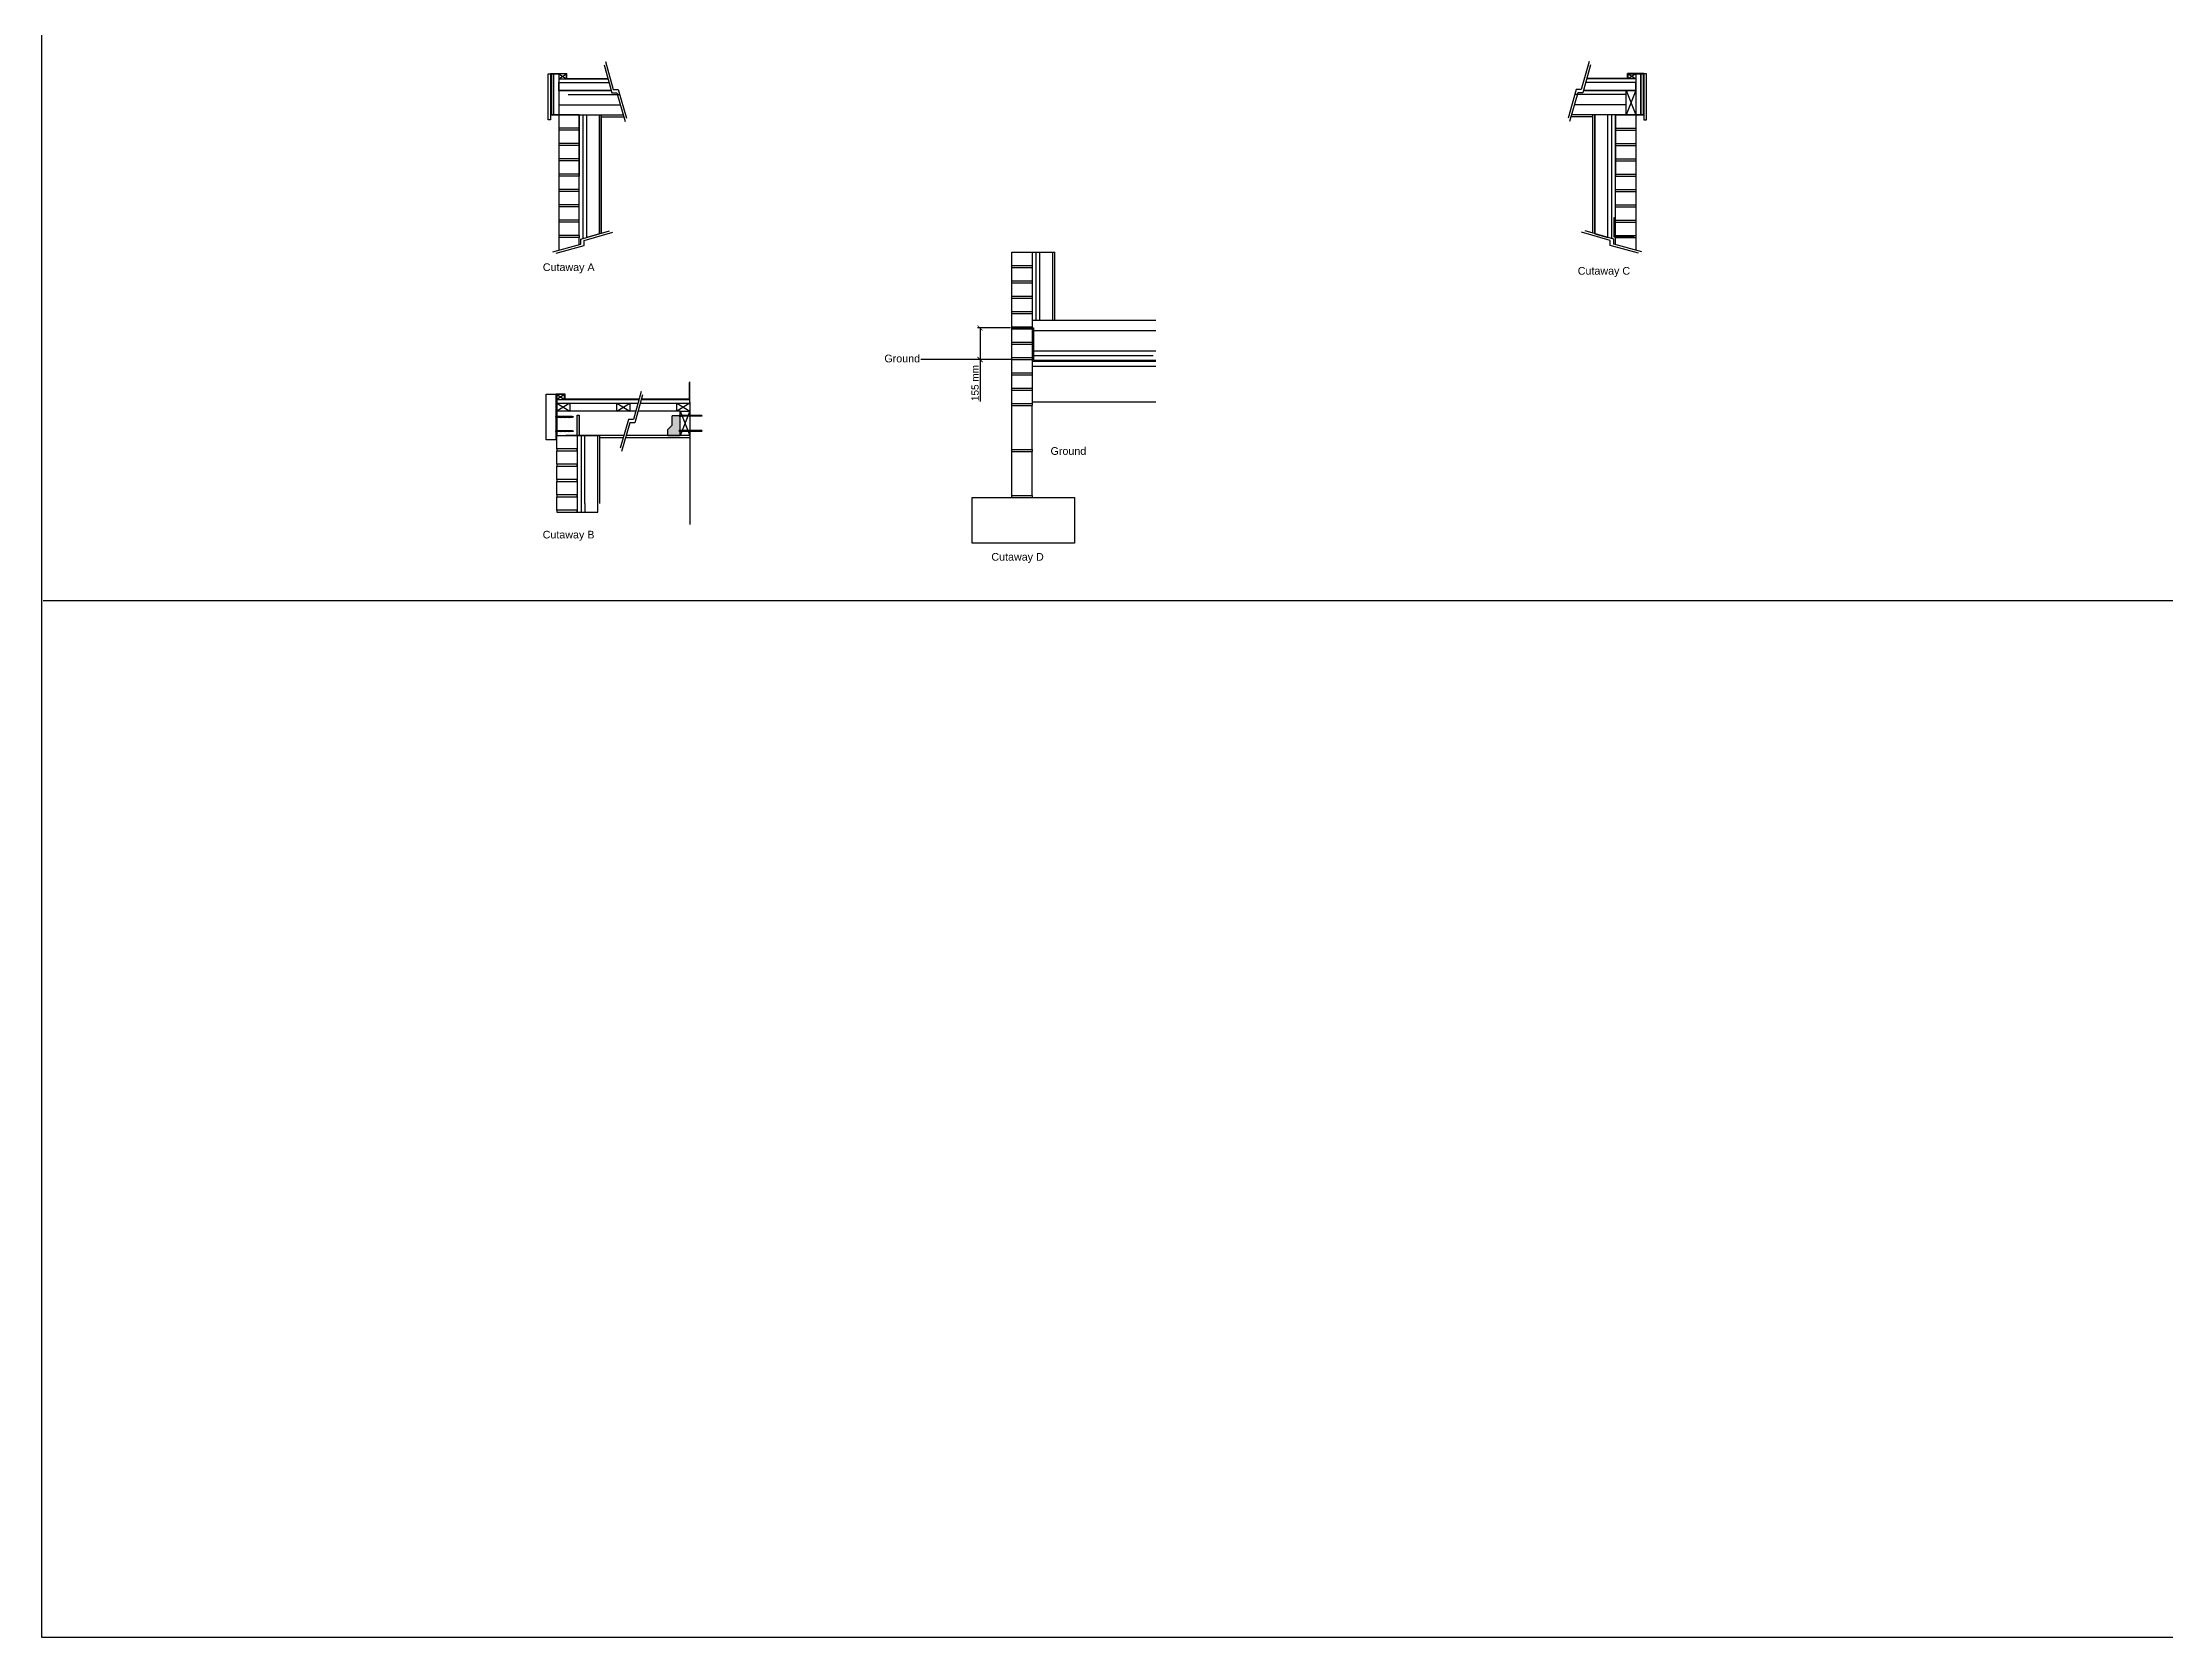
# Model space of a CAD drawing. Header units: millimetres. Extents: x -11841 to 102317, y -68819 to 40378.
# Drawn here: x 29005 to 49789, y -14221 to 1399 of the extents above; entities that cross this region are included whole.
import ezdxf

# ---------------------------------------------------------------- set-up
doc = ezdxf.new("R2010")
doc.units = ezdxf.units.MM
doc.linetypes.add('CENTER', pattern=[50.8, 31.75, -6.35, 6.35, -6.35])
doc.layers.add('axis', color=40, linetype='CENTER', lineweight=13)
doc.layers.add('Border', color=7, linetype='Continuous', plot=False)
doc.styles.get("Standard").update_dxf_attribs({"font": 'Arial.ttf'})
doc.linetypes.add('BATTING', pattern='A,0.00254,-2.54,[134,ltypeshp.shx,S=2.54,R=0,X=-2.54,Y=0],-5.08,[134,ltypeshp.shx,S=2.54,R=180,X=2.54,Y=0],-2.54', length=10.16254)
doc.dimstyles.new('JRMStyle', dxfattribs={"dimtxt": 3.5, "dimasz": 2.5, "dimexe": 1.25, "dimexo": 0.625, "dimtad": 1, "dimdec": 0, "dimdsep": 46, "dimtxsty": 'Standard', "dimblk": 'ARCHTICK', "dimblk1": 'ARCHTICK', "dimblk2": 'ARCHTICK', "dimcen": 2.5, "dimadec": 0, "dimazin": 0, "dimtfac": 1, "dimtdec": 0, "dimtmove": 0, "dimatfit": 3, "dimldrblk": 'ARCHTICK', "dimfxl": 1, "dimarcsym": 0})

# ---------------------------------------------------------------- blocks, each defined once
blk = doc.blocks.new('*U34')
for points in [[(0, 2), (-213, 2), (-214, 0), (-213, -2), (0, -2)], [(-149, 2), (-199, 2), (-199, -2), (-149, -2)], [(0, 3), (-10, 3), (-10, -3), (0, -3)], [(0, -9), (2, -9), (2, 9), (0, 9)], [(2, -10), (4, -5), (4, 5), (2, 10)], [(2, 10), (2, 10), (2, -10), (2, -10)], [(4, -5), (4, -5), (4, 5), (4, 5)]]:
    blk.add_lwpolyline(points, close=True)
blk.add_lwpolyline([(4, 4), (8, 4, -0.819483), (8, 2), (4, 2), (8, 2, -0.414585), (8, -2), (4, -2), (8, -2, -0.838855), (8, -4), (4, -4), (4, 4)], format="xyb")
for points in [[(9, 3), (9, -3)], [(-213, 0), (-213, -2)]]:
    blk.add_lwpolyline(points)
blk.add_spline([(-213, 2), (-199, 1), (-213, 0), (-214, 0)], degree=3)
blk = doc.blocks.new('нагель 100мм')
for p, q in [((-6, 3), (6, 3)), ((-6, 2), (-6, 3)), ((-6, 2), (6, 2)), ((-6, 2), (-4, 0)), ((-4, -1), (4, 0)), ((-4, 0), (4, 0)), ((-3, -1), (1, 0)), ((-3, -1), (-3, 0)), ((2, -1), (4, 0)), ((2, 0), (2, 0)), ((6, 2), (4, 0)), ((6, 2), (6, 3)), ((-4, -1), (-3, -1)), ((-4, -1), (-3, -2)), ((-4, -4), (4, -3)), ((-4, -4), (-3, -4)), ((-4, -4), (-3, -5)), ((-4, -7), (4, -6)), ((-4, -7), (-3, -7)), ((-4, -7), (-3, -7)), ((-4, -10), (4, -9)), ((-4, -10), (-3, -9)), ((-4, -10), (-3, -10)), ((-4, -13), (4, -12)), ((-4, -13), (-3, -12)), ((-4, -13), (-3, -13)), ((-4, -16), (4, -14)), ((-4, -16), (-3, -15)), ((-4, -16), (-3, -16)), ((-4, -19), (4, -17)), ((-4, -19), (-3, -18)), ((-4, -19), (-3, -19)), ((-4, -22), (4, -20)), ((-4, -22), (-3, -21)), ((-4, -22), (-3, -22)), ((-4, -25), (4, -23)), ((-4, -25), (-3, -24)), ((-4, -25), (-3, -25)), ((-4, -27), (4, -26)), ((-4, -27), (-3, -28)), ((-4, -27), (-3, -27)), ((-4, -30), (4, -29)), ((-4, -30), (-3, -30)), ((-4, -30), (-3, -31)), ((-4, -33), (4, -32)), ((-4, -33), (-3, -32)), ((-4, -33), (-3, -33)), ((-4, -36), (4, -35)), ((-4, -36), (-3, -35)), ((-4, -36), (-3, -36)), ((-4, -39), (4, -38)), ((-4, -39), (-3, -38)), ((-4, -39), (-3, -39)), ((-4, -42), (4, -40)), ((-4, -42), (-3, -41)), ((-4, -42), (-3, -42)), ((-4, -45), (4, -43)), ((-4, -45), (-3, -44)), ((-4, -45), (-3, -45)), ((-4, -48), (4, -46)), ((-4, -48), (-3, -47)), ((-4, -48), (-3, -48)), ((-4, -51), (4, -49)), ((-4, -51), (-3, -50)), ((-4, -51), (-3, -51)), ((-4, -53), (4, -52)), ((-4, -53), (-3, -53)), ((-4, -53), (-3, -54)), ((-4, -56), (4, -55)), ((-4, -56), (-3, -56)), ((-4, -56), (-3, -57)), ((-4, -59), (4, -58)), ((-4, -59), (-3, -58)), ((-4, -59), (-3, -59)), ((-4, -62), (4, -61)), ((-4, -62), (-3, -61)), ((-4, -62), (-3, -62)), ((-4, -65), (4, -64)), ((-4, -65), (-3, -64)), ((-4, -65), (-3, -65)), ((-4, -68), (4, -66)), ((-4, -68), (-3, -67)), ((-4, -68), (-3, -68)), ((-4, -71), (4, -69)), ((-4, -71), (-3, -70)), ((-4, -71), (-3, -71)), ((-4, -74), (4, -72)), ((-4, -74), (-3, -73)), ((-4, -74), (-3, -74)), ((-4, -77), (4, -75)), ((-4, -77), (-3, -76)), ((-4, -77), (-3, -77)), ((-4, -79), (4, -78)), ((-4, -79), (-3, -80)), ((-4, -79), (-3, -79)), ((-4, -82), (4, -81)), ((-4, -82), (-3, -82)), ((-4, -82), (-3, -83)), ((-4, -85), (4, -84)), ((-4, -85), (-3, -84)), ((-4, -85), (-3, -85)), ((-4, -88), (4, -87)), ((-4, -88), (-3, -87)), ((-4, -88), (-3, -88)), ((-4, -91), (4, -90)), ((-4, -91), (-3, -90)), ((-4, -91), (-3, -91)), ((-4, -94), (4, -92)), ((-4, -94), (-3, -93)), ((-4, -94), (-3, -94)), ((-4, -97), (4, -95)), ((-4, -97), (-3, -96)), ((-4, -97), (-3, -97)), ((-4, -100), (4, -98)), ((-4, -100), (-3, -99)), ((-4, -100), (-3, -100)), ((-3, -2), (2, -1)), ((-3, -4), (-3, -2)), ((-3, -4), (2, -3)), ((-3, -5), (2, -4)), ((-3, -7), (-3, -5)), ((-3, -7), (2, -6)), ((-3, -9), (-3, -7)), ((-3, -7), (2, -7)), ((-3, -9), (2, -8)), ((-3, -10), (2, -9)), ((-3, -12), (-3, -10)), ((-3, -12), (2, -11)), ((-3, -13), (2, -12)), ((-3, -15), (-3, -13)), ((-3, -15), (2, -14)), ((-3, -16), (2, -15)), ((-3, -18), (-3, -16)), ((-3, -18), (2, -17)), ((-3, -19), (2, -18)), ((-3, -21), (-3, -19)), ((-3, -21), (2, -20)), ((-3, -22), (2, -21)), ((-3, -24), (-3, -22)), ((-3, -24), (2, -23)), ((-3, -25), (2, -24)), ((-3, -27), (-3, -25)), ((-3, -27), (2, -26)), ((-3, -28), (2, -27)), ((-3, -30), (-3, -28)), ((-3, -30), (2, -29)), ((-3, -31), (2, -30)), ((-3, -32), (-3, -31)), ((-3, -33), (2, -32)), ((-3, -32), (2, -32)), ((-3, -35), (-3, -33)), ((-3, -35), (2, -34)), ((-3, -36), (2, -35)), ((-3, -38), (-3, -36)), ((-3, -38), (2, -37)), ((-3, -39), (2, -38)), ((-3, -41), (-3, -39)), ((-3, -41), (2, -40)), ((-3, -42), (2, -41)), ((-3, -44), (-3, -42)), ((-3, -44), (2, -43)), ((-3, -45), (2, -44)), ((-3, -47), (-3, -45)), ((-3, -47), (2, -46)), ((-3, -48), (2, -47)), ((-3, -50), (-3, -48)), ((-3, -50), (2, -49)), ((-3, -51), (2, -50)), ((-3, -53), (-3, -51)), ((-3, -53), (2, -52)), ((-3, -54), (2, -53)), ((-3, -56), (-3, -54)), ((-3, -56), (2, -55)), ((-3, -57), (2, -56)), ((-3, -58), (-3, -57)), ((-3, -58), (2, -58)), ((-3, -59), (2, -58)), ((-3, -61), (-3, -59)), ((-3, -61), (2, -60)), ((-3, -62), (2, -61)), ((-3, -64), (-3, -62)), ((-3, -64), (2, -63)), ((-3, -65), (2, -64)), ((-3, -67), (-3, -65)), ((-3, -67), (2, -66)), ((-3, -68), (2, -67)), ((-3, -70), (-3, -68)), ((-3, -70), (2, -69)), ((-3, -71), (2, -70)), ((-3, -73), (-3, -71)), ((-3, -73), (2, -72)), ((-3, -74), (2, -73)), ((-3, -76), (-3, -74)), ((-3, -76), (2, -75)), ((-3, -77), (2, -76)), ((-3, -79), (-3, -77)), ((-3, -79), (2, -78)), ((-3, -80), (2, -79)), ((-3, -82), (-3, -80)), ((-3, -82), (2, -81)), ((-3, -83), (2, -82)), ((-3, -84), (2, -83)), ((-3, -84), (-3, -83)), ((-3, -85), (2, -84)), ((-3, -87), (-3, -85)), ((-3, -87), (2, -86)), ((-3, -88), (2, -87)), ((-3, -90), (-3, -88)), ((-3, -90), (2, -89)), ((-3, -91), (2, -90)), ((-3, -93), (-3, -91)), ((-3, -93), (2, -92)), ((-3, -94), (2, -93)), ((-3, -96), (-3, -94)), ((-3, -96), (2, -95)), ((-3, -97), (2, -96)), ((-3, -98), (-3, -97)), ((-3, -99), (2, -98)), ((-3, -98), (-2, -99)), ((-3, -100), (2, -99)), ((-2, -100), (-1, -102)), ((-2, -102), (2, -101)), ((-2, -102), (-1, -101)), ((-2, -102), (-1, -102)), ((-1, -101), (1, -101)), ((-1, -102), (0, -106)), ((-1, -102), (1, -102)), ((0, -106), (1, -102)), ((1, -102), (2, -101)), ((1, -101), (2, -101)), ((2, -3), (2, -1)), ((2, -4), (4, -3)), ((2, -3), (4, -3)), ((2, -6), (2, -4)), ((2, -6), (4, -6)), ((2, -7), (4, -6)), ((2, -8), (2, -7)), ((2, -8), (4, -9)), ((2, -9), (4, -9)), ((2, -11), (2, -9)), ((2, -11), (4, -12)), ((2, -12), (4, -12)), ((2, -14), (2, -12)), ((2, -14), (4, -14)), ((2, -15), (4, -14)), ((2, -17), (2, -15)), ((2, -18), (4, -17)), ((2, -17), (4, -17)), ((2, -20), (2, -18)), ((2, -21), (4, -20)), ((2, -20), (4, -20)), ((2, -23), (2, -21)), ((2, -23), (4, -23)), ((2, -24), (4, -23)), ((2, -26), (2, -24)), ((2, -26), (4, -26)), ((2, -27), (4, -26)), ((2, -29), (2, -27)), ((2, -30), (4, -29)), ((2, -29), (4, -29)), ((2, -32), (2, -30)), ((2, -32), (4, -32)), ((2, -32), (4, -32)), ((2, -34), (2, -32)), ((2, -34), (4, -35)), ((2, -35), (4, -35)), ((2, -37), (2, -35)), ((2, -37), (4, -38)), ((2, -38), (4, -38)), ((2, -40), (2, -38)), ((2, -40), (4, -40)), ((2, -41), (4, -40)), ((2, -43), (2, -41)), ((2, -43), (4, -43)), ((2, -44), (4, -43)), ((2, -46), (2, -44)), ((2, -47), (4, -46)), ((2, -46), (4, -46)), ((2, -49), (2, -47)), ((2, -49), (4, -49)), ((2, -50), (4, -49)), ((2, -52), (2, -50)), ((2, -53), (4, -52)), ((2, -52), (4, -52)), ((2, -55), (2, -53)), ((2, -56), (4, -55)), ((2, -55), (4, -55)), ((2, -58), (2, -56)), ((2, -60), (2, -58)), ((2, -58), (4, -58)), ((2, -58), (4, -58)), ((2, -60), (4, -61)), ((2, -61), (4, -61)), ((2, -63), (2, -61)), ((2, -63), (4, -64)), ((2, -64), (4, -64)), ((2, -66), (2, -64)), ((2, -66), (4, -66)), ((2, -67), (4, -66)), ((2, -69), (2, -67)), ((2, -70), (4, -69)), ((2, -69), (4, -69)), ((2, -72), (2, -70)), ((2, -73), (4, -72)), ((2, -72), (4, -72)), ((2, -75), (2, -73)), ((2, -75), (4, -75)), ((2, -76), (4, -75)), ((2, -78), (2, -76)), ((2, -78), (4, -78)), ((2, -79), (4, -78)), ((2, -81), (2, -79)), ((2, -82), (4, -81)), ((2, -81), (4, -81)), ((2, -83), (2, -82)), ((2, -83), (4, -84)), ((2, -86), (2, -84)), ((2, -84), (4, -84)), ((2, -86), (4, -87)), ((2, -87), (4, -87)), ((2, -89), (2, -87)), ((2, -89), (4, -90)), ((2, -90), (4, -90)), ((2, -92), (2, -90)), ((2, -92), (4, -92)), ((2, -93), (4, -92)), ((2, -96), (2, -93)), ((2, -96), (4, -95)), ((2, -95), (4, -95)), ((2, -98), (2, -96)), ((2, -98), (4, -98)), ((2, -99), (4, -98)), ((2, -98), (2, -98)), ((2, -101), (2, -99))]:
    blk.add_line(p, q)
at = {"layer": 'axis', "ltscale": 10}
blk.add_line((0, 10), (0, -111), dxfattribs=at)
blk = doc.blocks.new('_ArchTick')
at = {"color": 0, "linetype": 'ByBlock', "const_width": 0.15}
blk.add_lwpolyline([(-0.5, -0.5), (0.5, 0.5)], dxfattribs=at)
blk = doc.blocks.new('*D84')
at = {"color": 0, "lineweight": -2, "ltscale": 0.58, "transparency": 16777216}
for p, q in [((38482, -1396), (38158, -1396)), ((38183, -1396), (38183, -1706)), ((38482, -1706), (38158, -1706)), ((38183, -1706), (38183, -2117))]:
    blk.add_line(p, q, dxfattribs=at)
at = {"layer": 'Defpoints', "color": 0, "ltscale": 0.58, "transparency": 16777216}
for p in [(38495, -1396), (38183, -1706), (38495, -1706)]:
    blk.add_point(p, dxfattribs=at)
at = {"color": 0, "lineweight": -2, "ltscale": 0.58, "transparency": 16777216, "xscale": 50, "yscale": 50, "zscale": 50}
for p, rotation in [((38183, -1396), 90), ((38183, -1706), 270)]:
    blk.add_blockref('_ArchTick', p, dxfattribs=dict(at, rotation=rotation))
at = {"color": 0, "ltscale": 0.58, "transparency": 16777216, "insert": (38135, -1936), "char_height": 70, "attachment_point": 5, "rotation": 90}
blk.add_mtext('155 mm', dxfattribs=at)

msp = doc.modelspace()

# ---------------------------------------------------------------- hatches: boundary and pattern name
h = msp.add_hatch(color=252)
h.dxf.hatch_style = 1
h.paths.add_polyline_path([(34260.1, -2250.3), (34240.1, -2250.3), (34240.1, -2450.3), (34260.1, -2450.3)])
h.paths.add_polyline_path([(35247.4, -2256.3), (35244.9, -2256.3), (35244.9, -2266.3), (35243.9, -2261.3), (35242.9, -2261.3), (35238.9, -2260), (35238.9, -2256.3), (35169.8, -2256.3), (35169.8, -2347.9), (35127.4, -2390.3), (35127.4, -2450.3), (35247.4, -2450.3)])
h.paths.add_polyline_path([(35242.9, -2400.2), (35242.9, -2399.2), (35243.9, -2399.2), (35244.9, -2394.2), (35244.9, -2394.3), (35245.4, -2394.3), (35245.4, -2414.2), (35244.9, -2414.2), (35243.9, -2409.2), (35242.9, -2409.2), (35238.9, -2407.9), (35238.9, -2400.2)], flags=16)

# ---------------------------------------------------------------- linework, layer by layer
for p, q in [((33955.7, 641.4), (33955.7, 1091.4)), ((33955.7, 1091.4), (33979.7, 1091.4)), ((33979.7, 1096.4), (33979.7, 641.4)), ((33979.7, 1096.4), (34139.7, 1096.4)), ((34008.7, 1091.4), (33984.7, 1091.4)), ((33984.7, 1091.4), (33984.7, 689.4)), ((34058.7, 1091.4), (34008.7, 1091.4)), ((34008.7, 1091.4), (34008.7, 689.4)), ((34134.7, 1091.4), (34058.7, 1091.4)), ((34058.7, 1091.4), (34058.7, 1041.4)), ((34058.7, 1091.4), (34134.7, 1041.4)), ((34058.7, 1041.4), (34134.7, 1091.4)), ((34058.7, 1041.4), (34134.7, 1041.4)), ((34058.7, 1041.4), (34058.7, 1005.4)), ((34058.7, 1041.4), (34541.8, 1041.4)), ((34134.7, 1041.4), (34134.7, 1091.4)), ((34139.7, 1046.4), (34139.7, 1096.4)), ((34139.7, 1046.4), (34540.5, 1046.4)), ((34503.9, 1179.9), (34579.2, 905.1)), ((34517.1, 1213.8), (34592.4, 939)), ((44144.8, 1213.8), (44069.5, 939)), ((44158, 1179.9), (44082.7, 905.1)), ((44603.1, 1041.4), (44120, 1041.4)), ((44522.1, 1046.4), (44121.4, 1046.4)), ((44682.1, 1096.4), (44522.1, 1096.4)), ((44522.1, 1046.4), (44522.1, 1096.4)), ((44527.1, 1091.4), (44603.1, 1091.4)), ((44527.1, 1041.4), (44527.1, 1091.4)), ((44527.1, 1091.4), (44603.1, 1041.4)), ((44603.1, 1091.4), (44527.1, 1041.4)), ((44603.1, 1041.4), (44527.1, 1041.4)), ((44603.1, 1091.4), (44603.1, 1041.4)), ((44603.1, 1091.4), (44653.1, 1091.4)), ((44603.1, 1041.4), (44603.1, 1005.4)), ((44653.1, 1091.4), (44653.1, 689.4)), ((44653.1, 1091.4), (44677.1, 1091.4)), ((44677.1, 1091.4), (44677.1, 689.4)), ((44682.1, 1096.4), (44682.1, 641.4)), ((44706.1, 1091.4), (44682.1, 1091.4)), ((44706.1, 641.4), (44706.1, 1091.4)), ((34058.7, 1005.4), (34551.7, 1005.4)), ((34058.7, 1005.4), (34058.7, 929.4)), ((34058.7, 929.4), (34571.7, 929.4)), ((34058.7, 929.4), (34058.7, 689.4)), ((34152.7, 889.4), (34655.5, 889.4)), ((34579.2, 905.1), (34628.2, 905.1)), ((34592.4, 939), (34641.3, 939)), ((34628.2, 905.1), (34708.6, 624.6)), ((34641.3, 939), (34721.7, 658.5)), ((44020.5, 939), (43940.1, 658.5)), ((44033.7, 905.1), (43953.3, 624.6)), ((44509.1, 889.4), (44006.3, 889.4)), ((44069.5, 939), (44020.5, 939)), ((44082.7, 905.1), (44033.7, 905.1)), ((44603.1, 929.4), (44090.1, 929.4)), ((44603.1, 1005.4), (44110.1, 1005.4)), ((44509.1, 689.4), (44509.1, 929.4)), ((44509.1, 929.4), (44603.1, 689.4)), ((44603.1, 929.4), (44509.1, 689.4)), ((44603.1, 1005.4), (44603.1, 929.4)), ((44603.1, 929.4), (44603.1, 689.4)), ((33979.7, 641.4), (33955.7, 641.4)), ((33984.7, 689.4), (34008.7, 689.4)), ((34008.7, 689.4), (34058.7, 689.4)), ((34058.7, 689.4), (34152.7, 689.4)), ((34258.7, 689.4), (34058.7, 689.4)), ((34058.7, 689.4), (34058.7, 559.4)), ((34152.7, 689.4), (34690, 689.4)), ((34258.7, 559.4), (34258.7, 689.4)), ((34258.7, 689.4), (34258.7, 559.4)), ((34258.7, 689.4), (34458.7, 689.4)), ((34332.7, -510), (34332.7, 689.4)), ((34458.7, -473.9), (34458.7, 689.4)), ((34458.7, 689.4), (34478.7, 689.4)), ((34478.7, -468.2), (34478.7, 689.4)), ((34478.7, 669.4), (34695.7, 669.4)), ((44183.1, 669.4), (43966.1, 669.4)), ((44509.1, 689.4), (43971.8, 689.4)), ((44203.1, 689.4), (44183.1, 689.4)), ((44183.1, -468.2), (44183.1, 689.4)), ((44403.1, 689.4), (44203.1, 689.4)), ((44203.1, -473.9), (44203.1, 689.4)), ((44329.1, -510), (44329.1, 689.4)), ((44403.1, 559.4), (44403.1, 689.4)), ((44403.1, 689.4), (44603.1, 689.4)), ((44403.1, 689.4), (44403.1, 559.4)), ((44603.1, 689.4), (44509.1, 689.4)), ((44653.1, 689.4), (44603.1, 689.4)), ((44603.1, 689.4), (44603.1, 559.4)), ((44677.1, 689.4), (44653.1, 689.4)), ((44682.1, 641.4), (44706.1, 641.4)), ((34258.7, 559.4), (34058.7, 559.4)), ((34058.7, 559.4), (34058.7, 539.4)), ((34258.7, 539.4), (34058.7, 539.4)), ((34058.7, 539.4), (34058.7, 409.4)), ((34258.7, 539.4), (34258.7, 559.4)), ((34258.7, 559.4), (34258.7, 539.4)), ((34258.7, 409.4), (34258.7, 539.4)), ((34258.7, 539.4), (34258.7, 409.4)), ((44403.1, 539.4), (44403.1, 559.4)), ((44403.1, 559.4), (44603.1, 559.4)), ((44403.1, 559.4), (44403.1, 539.4)), ((44403.1, 409.4), (44403.1, 539.4)), ((44403.1, 539.4), (44603.1, 539.4)), ((44403.1, 539.4), (44403.1, 409.4)), ((44603.1, 559.4), (44603.1, 539.4)), ((44603.1, 539.4), (44603.1, 409.4)), ((34258.7, 409.4), (34058.7, 409.4)), ((34058.7, 409.4), (34058.7, 389.4)), ((34258.7, 389.4), (34058.7, 389.4)), ((34058.7, 389.4), (34058.7, 259.4)), ((34258.7, 259.4), (34058.7, 259.4)), ((34058.7, 259.4), (34058.7, 239.4)), ((34258.7, 239.4), (34058.7, 239.4)), ((34058.7, 239.4), (34058.7, 109.4)), ((34258.7, 389.4), (34258.7, 409.4)), ((34258.7, 409.4), (34258.7, 389.4)), ((34258.7, 259.4), (34258.7, 389.4)), ((34258.7, 389.4), (34258.7, 259.4)), ((34258.7, 239.4), (34258.7, 259.4)), ((34258.7, 259.4), (34258.7, 239.4)), ((34258.7, 109.4), (34258.7, 239.4)), ((34258.7, 239.4), (34258.7, 109.4)), ((44403.1, 389.4), (44403.1, 409.4)), ((44403.1, 409.4), (44603.1, 409.4)), ((44403.1, 409.4), (44403.1, 389.4)), ((44403.1, 259.4), (44403.1, 389.4)), ((44403.1, 389.4), (44603.1, 389.4)), ((44403.1, 389.4), (44403.1, 259.4)), ((44403.1, 239.4), (44403.1, 259.4)), ((44403.1, 259.4), (44603.1, 259.4)), ((44403.1, 259.4), (44403.1, 239.4)), ((44403.1, 109.4), (44403.1, 239.4)), ((44403.1, 239.4), (44603.1, 239.4)), ((44403.1, 239.4), (44403.1, 109.4)), ((44603.1, 409.4), (44603.1, 389.4)), ((44603.1, 389.4), (44603.1, 259.4)), ((44603.1, 259.4), (44603.1, 239.4)), ((44603.1, 239.4), (44603.1, 109.4)), ((34258.7, 109.4), (34058.7, 109.4)), ((34058.7, 109.4), (34058.7, 89.4)), ((34258.7, 89.4), (34058.7, 89.4)), ((34058.7, 89.4), (34058.7, -40.6)), ((34258.7, 89.4), (34258.7, 109.4)), ((34258.7, 109.4), (34258.7, 89.4)), ((34258.7, -40.6), (34258.7, 89.4)), ((44403.1, 89.4), (44403.1, 109.4)), ((44403.1, 109.4), (44603.1, 109.4)), ((44403.1, 109.4), (44403.1, 89.4)), ((44403.1, -40.6), (44403.1, 89.4)), ((44403.1, 89.4), (44603.1, 89.4)), ((44603.1, 109.4), (44603.1, 89.4)), ((44603.1, 89.4), (44603.1, -40.6)), ((34258.7, -40.6), (34058.7, -40.6)), ((34058.7, -40.6), (34058.7, -60.6)), ((34258.7, -60.6), (34058.7, -60.6)), ((34058.7, -60.6), (34058.7, -190.6)), ((34258.7, -190.6), (34058.7, -190.6)), ((34058.7, -190.6), (34058.7, -210.6)), ((34258.7, -60.6), (34258.7, -40.6)), ((34258.7, -190.6), (34258.7, -60.6)), ((34258.7, -210.6), (34258.7, -190.6)), ((44403.1, -60.6), (44403.1, -40.6)), ((44403.1, -40.6), (44603.1, -40.6)), ((44403.1, -190.6), (44403.1, -60.6)), ((44403.1, -60.6), (44603.1, -60.6)), ((44403.1, -210.6), (44403.1, -190.6)), ((44403.1, -190.6), (44603.1, -190.6)), ((44603.1, -40.6), (44603.1, -60.6)), ((44603.1, -60.6), (44603.1, -190.6)), ((44603.1, -190.6), (44603.1, -210.6)), ((34258.7, -210.6), (34058.7, -210.6)), ((34058.7, -210.6), (34058.7, -340.6)), ((34258.7, -340.6), (34058.7, -340.6)), ((34058.7, -340.6), (34058.7, -360.6)), ((34258.7, -360.6), (34058.7, -360.6)), ((34058.7, -360.6), (34058.7, -490.6)), ((34258.7, -340.6), (34258.7, -210.6)), ((34258.7, -360.6), (34258.7, -340.6)), ((34258.7, -490.6), (34258.7, -360.6)), ((44403.1, -340.6), (44403.1, -210.6)), ((44403.1, -210.6), (44603.1, -210.6)), ((44403.1, -360.6), (44403.1, -340.6)), ((44403.1, -340.6), (44603.1, -340.6)), ((44403.1, -490.6), (44403.1, -360.6)), ((44403.1, -360.6), (44603.1, -360.6)), ((44603.1, -210.6), (44603.1, -340.6)), ((44603.1, -340.6), (44603.1, -360.6)), ((44603.1, -360.6), (44603.1, -490.6)), ((34000.3, -650.8), (34275.1, -575.5)), ((34034.2, -664), (34309, -588.7)), ((34258.7, -490.6), (34058.7, -490.6)), ((34058.7, -490.6), (34058.7, -510.6)), ((34258.7, -510.6), (34058.7, -510.6)), ((34058.7, -510.6), (34058.7, -634.8)), ((34258.7, -490.6), (34258.7, -510.6)), ((34258.7, -510.6), (34258.7, -505.6)), ((34258.7, -580), (34258.7, -510.6)), ((34275.1, -526.6), (34555.6, -446.1)), ((34275.1, -575.5), (34275.1, -526.6)), ((34309, -539.7), (34589.5, -459.3)), ((34309, -588.7), (34309, -539.7)), ((44352.8, -539.7), (44072.4, -459.3)), ((44386.7, -526.6), (44106.3, -446.1)), ((44352.8, -588.7), (44352.8, -539.7)), ((44627.6, -664), (44352.8, -588.7)), ((44386.7, -575.5), (44386.7, -526.6)), ((44661.5, -650.8), (44386.7, -575.5)), ((44403.1, -490.6), (44603.1, -490.6)), ((44403.1, -490.6), (44403.1, -495.6)), ((44403.1, -510.6), (44403.1, -505.6)), ((44403.1, -580), (44403.1, -510.6)), ((44403.1, -510.6), (44603.1, -510.6)), ((44603.1, -490.6), (44603.1, -510.6)), ((44603.1, -510.6), (44603.1, -634.8)), ((38495, -785.6), (38495, -655.6)), ((38495, -655.6), (38695, -655.6)), ((38495, -805.6), (38495, -785.6)), ((38495, -785.6), (38695, -785.6)), ((38495, -935.6), (38495, -805.6)), ((38495, -805.6), (38695, -805.6)), ((38695, -655.6), (38695, -785.6)), ((38695, -655.6), (38895, -655.6)), ((38695, -785.6), (38695, -805.6)), ((38695, -805.6), (38695, -935.6)), ((38769, -1320.6), (38769, -655.6)), ((38895, -1320.6), (38895, -655.6)), ((38895, -655.6), (38915, -655.6)), ((38915, -1320.6), (38915, -655.6)), ((38495, -955.6), (38495, -935.6)), ((38495, -935.6), (38695, -935.6)), ((38495, -1085.6), (38495, -955.6)), ((38495, -955.6), (38695, -955.6)), ((38695, -935.6), (38695, -955.6)), ((38695, -955.6), (38695, -1085.6)), ((38495, -1105.6), (38495, -1085.6)), ((38495, -1085.6), (38695, -1085.6)), ((38495, -1235.6), (38495, -1105.6)), ((38495, -1105.6), (38695, -1105.6)), ((38495, -1255.6), (38495, -1235.6)), ((38495, -1235.6), (38695, -1235.6)), ((38695, -1085.6), (38695, -1105.6)), ((38695, -1105.6), (38695, -1235.6)), ((38695, -1235.6), (38695, -1255.6)), ((38495, -1385.6), (38495, -1255.6)), ((38495, -1255.6), (38695, -1255.6)), ((38495, -1405.6), (38495, -1385.6)), ((38495, -1385.6), (38695, -1385.6)), ((38495, -1395.6), (38695, -1395.6)), ((38495, -1535.6), (38495, -1405.6)), ((38495, -1405.6), (38695, -1405.6)), ((38695, -1255.6), (38695, -1385.6)), ((38695, -1320.6), (39902.8, -1320.6)), ((38695, -1385.6), (38695, -1405.6)), ((38695, -1395.6), (38705, -1395.6)), ((38695, -1405.6), (38695, -1535.6)), ((38705, -1395.6), (38705, -1710.6)), ((38705, -1420.6), (39902.8, -1420.6)), ((38495, -1555.6), (38495, -1535.6)), ((38495, -1535.6), (38695, -1535.6)), ((38495, -1685.6), (38495, -1555.6)), ((38495, -1555.6), (38695, -1555.6)), ((38695, -1535.6), (38695, -1555.6)), ((38695, -1555.6), (38695, -1685.6)), ((38705, -1620.6), (39902.8, -1620.6)), ((38495, -1705.6), (37602, -1705.6)), ((38495, -1705.6), (38495, -1685.6)), ((38495, -1685.6), (38695, -1685.6)), ((38495, -1835.6), (38495, -1705.6)), ((38495, -1705.6), (38695, -1705.6)), ((38495, -1855.6), (38495, -1835.6)), ((38495, -1835.6), (38695, -1835.6)), ((38495, -1985.6), (38495, -1855.6)), ((38495, -1855.6), (38695, -1855.6)), ((38695, -1685.6), (38695, -1705.6)), ((38695, -1705.6), (38695, -1835.6)), ((38695, -1720.6), (39902.8, -1720.6)), ((38695, -1770.6), (39902.8, -1770.6)), ((38695, -1835.6), (38695, -1855.6)), ((38695, -1855.6), (38695, -1985.6)), ((38705, -1710.6), (39902.8, -1710.6)), ((33936.1, -2493.3), (33936.1, -2043.3)), ((33936.1, -2043.3), (34030.1, -2043.3)), ((34030.1, -2043.3), (34030.1, -2493.3)), ((34116.1, -2048.3), (34040.1, -2048.3)), ((34040.1, -2048.3), (34040.1, -2098.3)), ((34040.1, -2048.3), (34116.1, -2098.3)), ((34116.1, -2048.3), (34040.1, -2098.3)), ((34116.1, -2098.3), (34116.1, -2048.3)), ((34865.3, -2017.7), (34790, -2292.5)), ((34878.5, -2051.6), (34803.2, -2326.4)), ((35341.4, -2124.3), (35341.4, -1924.3)), ((38495, -2005.6), (38495, -1985.6)), ((38495, -1985.6), (38695, -1985.6)), ((38495, -2135.6), (38495, -2005.6)), ((38495, -2005.6), (38695, -2005.6)), ((38695, -1985.6), (38695, -2005.6)), ((38695, -2005.6), (38695, -2135.6)), ((34040.1, -2098.3), (34843.2, -2098.3)), ((34040.1, -2098.3), (34116.1, -2098.3)), ((34040.1, -2098.3), (34040.1, -2134.3)), ((34040.1, -2134.3), (34040.1, -2450.3)), ((34040.1, -2210.3), (34040.1, -2134.3)), ((34040.1, -2134.3), (34166.1, -2134.3)), ((34040.1, -2134.3), (34833.3, -2134.3)), ((34040.1, -2134.3), (34166.1, -2210.3)), ((34166.1, -2134.3), (34040.1, -2210.3)), ((34134.1, -2210.3), (34040.1, -2210.3)), ((34812.5, -2210.3), (34134.1, -2210.3)), ((34166.1, -2134.3), (34166.1, -2210.3)), ((34240.1, -2450.3), (34240.1, -2250.3)), ((34240.1, -2250.3), (34260.1, -2250.3)), ((34260.1, -2250.3), (34260.1, -2450.3)), ((34627.8, -2210.3), (34627.8, -2134.3)), ((34627.8, -2134.3), (34753.8, -2134.3)), ((34627.8, -2134.3), (34753.8, -2210.3)), ((34627.8, -2210.3), (34753.8, -2134.3)), ((34753.8, -2134.3), (34753.8, -2210.3)), ((35247.4, -2210.3), (34835, -2210.3)), ((34855.8, -2134.3), (35341.4, -2134.3)), ((34865.7, -2098.3), (35341.4, -2098.3)), ((35247.4, -2256.3), (35169.8, -2256.3)), ((35169.8, -2347.9), (35169.8, -2256.3)), ((35215.4, -2210.3), (35215.4, -2134.3)), ((35215.4, -2134.3), (35341.4, -2134.3)), ((35215.4, -2134.3), (35341.4, -2210.3)), ((35341.4, -2134.3), (35215.4, -2210.3)), ((35247.4, -2450.3), (35247.4, -2210.3)), ((35247.4, -2210.3), (35341.4, -2210.3)), ((35247.4, -2210.3), (35341.4, -2450.3)), ((35341.4, -2210.3), (35247.4, -2450.3)), ((35247.4, -2450.3), (35247.4, -2256.3)), ((35341.4, -2124.3), (35341.4, -2450.3)), ((38495, -2155.6), (38495, -2135.6)), ((38495, -2135.6), (38695, -2135.6)), ((38495, -2585.6), (38495, -2155.6)), ((38495, -2155.6), (38695, -2155.6)), ((38695, -2120.6), (39902.8, -2120.6)), ((38695, -2135.6), (38695, -2155.6)), ((38695, -2585.6), (38695, -2155.6)), ((34030.1, -2493.3), (33936.1, -2493.3)), ((34040.1, -2450.3), (34128.1, -2450.3)), ((34040.1, -2450.3), (34240.1, -2450.3)), ((34040.1, -2580.3), (34040.1, -2450.3)), ((34695.8, -2450.3), (34128.1, -2450.3)), ((34240.1, -2450.3), (34240.1, -2580.3)), ((34240.1, -2450.3), (34240.1, -2580.3)), ((34240.1, -2450.3), (34440.1, -2450.3)), ((34260.1, -2450.3), (34245.1, -2450.3)), ((34314.1, -3115.3), (34314.1, -2450.3)), ((34440.1, -2450.3), (34460.1, -2450.3)), ((34440.1, -3200.3), (34440.1, -2450.3)), ((34460.1, -3115.3), (34460.1, -2450.3)), ((34460.1, -2470.3), (34690, -2470.3)), ((34741, -2292.5), (34660.6, -2573)), ((34754.2, -2326.4), (34673.8, -2606.8)), ((34712.9, -2470.3), (35341.4, -2470.3)), ((35253.4, -2450.3), (34718.7, -2450.3)), ((34790, -2292.5), (34741, -2292.5)), ((34803.2, -2326.4), (34754.2, -2326.4)), ((35127.4, -2390.3), (35169.8, -2347.9)), ((35127.4, -2450.3), (35127.4, -2390.3)), ((35127.4, -2450.3), (35247.4, -2450.3)), ((35341.4, -2450.3), (35253.4, -2450.3)), ((35341.4, -2450.3), (35341.4, -3320.3)), ((34240.1, -2580.3), (34040.1, -2580.3)), ((34040.1, -2580.3), (34040.1, -2600.3)), ((34040.1, -2600.3), (34240.1, -2600.3)), ((34040.1, -2730.3), (34040.1, -2600.3)), ((34240.1, -2600.3), (34240.1, -2580.3)), ((34240.1, -2580.3), (34240.1, -2600.3)), ((34240.1, -2600.3), (34240.1, -2730.3)), ((34240.1, -2600.3), (34240.1, -2730.3)), ((38495, -2605.6), (38495, -2585.6)), ((38495, -2585.6), (38695, -2585.6)), ((38495, -3035.6), (38495, -2605.6)), ((38495, -2605.6), (38695, -2605.6)), ((38695, -2585.6), (38695, -2605.6)), ((38695, -3035.6), (38695, -2605.6)), ((34240.1, -2730.3), (34040.1, -2730.3)), ((34040.1, -2730.3), (34040.1, -2750.3)), ((34040.1, -2750.3), (34240.1, -2750.3)), ((34040.1, -2880.3), (34040.1, -2750.3)), ((34240.1, -2880.3), (34040.1, -2880.3)), ((34040.1, -2880.3), (34040.1, -2900.3)), ((34040.1, -2900.3), (34240.1, -2900.3)), ((34040.1, -3030.3), (34040.1, -2900.3)), ((34240.1, -2750.3), (34240.1, -2730.3)), ((34240.1, -2730.3), (34240.1, -2750.3)), ((34240.1, -2750.3), (34240.1, -2880.3)), ((34240.1, -2750.3), (34240.1, -2880.3)), ((34240.1, -2900.3), (34240.1, -2880.3)), ((34240.1, -2880.3), (34240.1, -2900.3)), ((34240.1, -2900.3), (34240.1, -3030.3)), ((34240.1, -2900.3), (34240.1, -3030.3)), ((34240.1, -3030.3), (34040.1, -3030.3)), ((34040.1, -3030.3), (34040.1, -3050.3)), ((34040.1, -3050.3), (34240.1, -3050.3)), ((34040.1, -3180.3), (34040.1, -3050.3)), ((34240.1, -3050.3), (34240.1, -3030.3)), ((34240.1, -3030.3), (34240.1, -3050.3)), ((34240.1, -3050.3), (34240.1, -3180.3)), ((34240.1, -3050.3), (34240.1, -3115.3)), ((34240.1, -3115.3), (34240.1, -3200.3)), ((34314.1, -3115.3), (34314.1, -3200.3)), ((34314.1, -3115.3), (34314.1, -3200.3)), ((38107, -3505.6), (38107, -3055.6)), ((38107, -3055.6), (39107, -3055.6)), ((38495, -3055.6), (38495, -3035.6)), ((38495, -3035.6), (38695, -3035.6)), ((38695, -3035.6), (38695, -3055.6)), ((39107, -3055.6), (39107, -3505.6)), ((34240.1, -3180.3), (34040.1, -3180.3)), ((34040.1, -3180.3), (34040.1, -3200.3)), ((34040.1, -3200.3), (34240.1, -3200.3)), ((34240.1, -3200.3), (34240.1, -3180.3)), ((34240.1, -3200.3), (34440.1, -3200.3)), ((39107, -3505.6), (38107, -3505.6)), ((29010.3, -4065.5), (102317, -4065.5))]:
    msp.add_line(p, q)
at = {"linetype": 'BATTING', "ltscale": 0.5}
for p, q in [((34058.7, 789.4), (34661.3, 789.4)), ((44509.1, 789.4), (44000.5, 789.4))]:
    msp.add_line(p, q, dxfattribs=at)
at = {"linetype": 'BATTING', "ltscale": 0.18}
for p, q in [((34295.7, 689.4), (34295.7, -520.7)), ((44366.1, 689.4), (44366.1, -520.7)), ((38732, -1320.6), (38732, -655.6)), ((34277.1, -2450.3), (34277.1, -3200.3))]:
    msp.add_line(p, q, dxfattribs=at)
at = {"linetype": 'BATTING', "ltscale": 0.2}
msp.add_line((38705, -1665.6), (39876.5, -1665.6), dxfattribs=at)
for points in [[(33955.7, 1091.4), (33979.7, 1091.4), (33979.7, 641.4), (33955.7, 641.4), (33955.7, 1091.4)], [(33984.7, 1091.4), (34008.7, 1091.4), (34008.7, 689.4), (33984.7, 689.4), (33984.7, 1091.4)], [(34008.7, 1091.4), (34058.7, 1091.4), (34058.7, 1041.4), (34058.7, 1005.4), (34058.7, 929.4), (34058.7, 689.4), (34008.7, 689.4), (34008.7, 1091.4)], [(44653.1, 1091.4), (44603.1, 1091.4), (44603.1, 1041.4), (44603.1, 1005.4), (44603.1, 929.4), (44603.1, 689.4), (44653.1, 689.4), (44653.1, 1091.4)], [(44677.1, 1091.4), (44653.1, 1091.4), (44653.1, 689.4), (44677.1, 689.4), (44677.1, 1091.4)], [(44706.1, 1091.4), (44682.1, 1091.4), (44682.1, 641.4), (44706.1, 641.4), (44706.1, 1091.4)], [(34058.7, 1005.4), (34551.7, 1005.4), (34572.5, 929.4), (34058.7, 929.4), (34058.7, 1005.4)], [(44603.1, 1005.4), (44110.1, 1005.4), (44089.3, 929.4), (44603.1, 929.4), (44603.1, 1005.4)], [(34332.7, 689.4), (34458.7, 689.4), (34458.7, -473.9), (34332.7, -510), (34332.7, 689.4)], [(44329.1, 689.4), (44203.1, 689.4), (44203.1, -473.9), (44329.1, -510), (44329.1, 689.4)], [(44585.1, -495.6), (44398.1, -495.6), (44398.1, -319.6), (44388.1, -319.6), (44388.1, -505.6), (44585.1, -505.6)]]:
    msp.add_lwpolyline(points, close=True)
for points in [[(34844.6, -2093.3), (34121.1, -2093.3), (34121.1, -2043.3), (34035.1, -2043.3), (34035.1, -2098.3), (34035.1, -2134.3), (34035.1, -2210.3), (34035.1, -2484.3)], [(35336.4, -1930.8), (35336.4, -2093.3), (34867, -2093.3)]]:
    msp.add_lwpolyline(points)
at = {"layer": 'Border'}
msp.add_lwpolyline([(28999.2, 13078.6), (69839.5, 13078.6), (69839.5, -14220.6), (28999.2, -14220.6)], close=True, dxfattribs=at)

# ---------------------------------------------------------------- block references
at = {"xscale": 1.5, "yscale": 1.5, "rotation": 90}
for p in [(34040.1, -2267.9), (34040.1, -2406.1)]:
    msp.add_blockref('нагель 100мм', p, dxfattribs=at)
at = {"rotation": 180}
for p in [(35247.4, -2256.3), (35247.4, -2404.2)]:
    msp.add_blockref('*U34', p, dxfattribs=at)

# ---------------------------------------------------------------- texts
at = {"char_height": 75, "attachment_point": 1}
for s, width, heights, insert in [('Cutaway A', 834.571, [119.1], (33903.1, -763.9)), ('Cutaway C', 741.992, [150.5], (44034.5, -799.8)), ('Ground', 822.198, [0], (37246.7, -1658.2)), ('Ground', 822.198, [0], (38873.3, -2564.1)), ('Cutaway B', 831.378, [119.1], (33901.7, -3382.7)), ('Cutaway D', 789.877, [96.8], (38294.3, -3600.5))]:
    msp.add_mtext_dynamic_manual_height_columns(s, width=width, gutter_width=12.5, heights=heights, dxfattribs=dict(at, insert=insert))

# ---------------------------------------------------------------- dimensions: what is measured, and where the dimension line sits
at = {"ltscale": 0.58}
dim = msp.add_linear_dim(base=(38183.1, -1705.6), p1=(38495, -1395.6), p2=(38495, -1705.6), angle=90, text='155 mm', dimstyle='JRMStyle', override={"dimpost": 'mm'}, dxfattribs=at)
dim.commit()
dim.dimension.update_dxf_attribs({"geometry": '*D84', "text_midpoint": (38134.9, -1936.2)})

doc.saveas('drawing.dxf')
